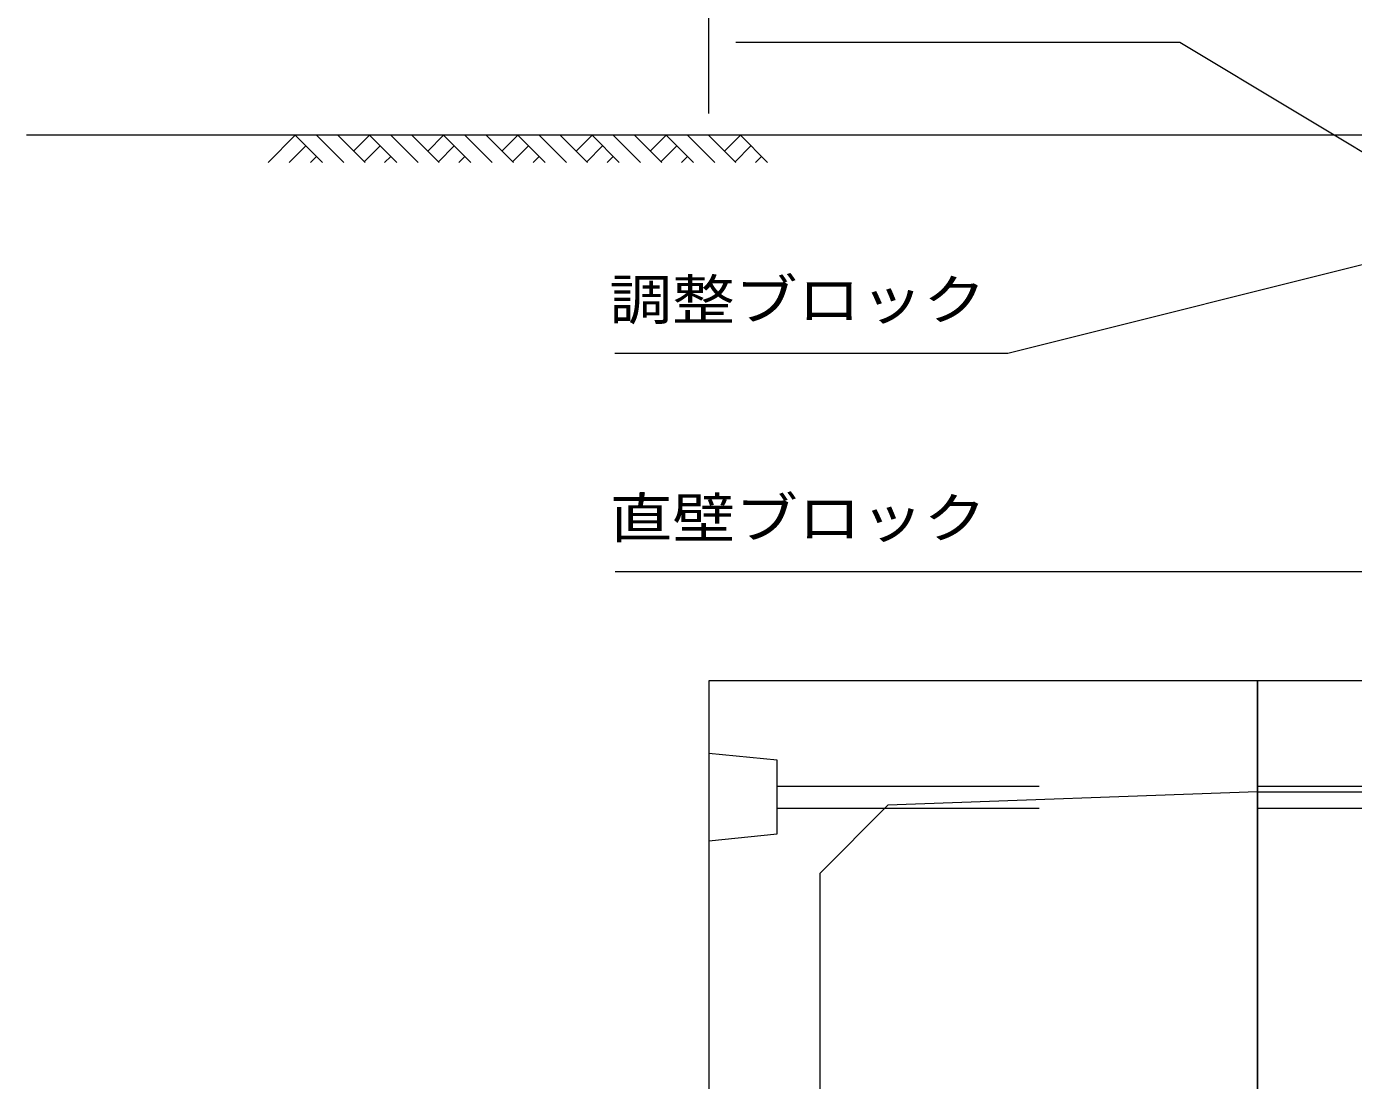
# Model space of a CAD drawing. Units: millimetres at full size; details may follow other scales. Extents: x -112800 to -79200, y 0 to 23760.
# Drawn here: x -93255 to -90824, y 17278 to 19209 of the extents above; entities that cross this region are included whole.
import ezdxf
from ezdxf.enums import TextEntityAlignment as Align

# ---------------------------------------------------------------- set-up
doc = ezdxf.new("R2010")
doc.units = ezdxf.units.MM
doc.header["$LTSCALE"] = 80.0044
doc.linetypes.add('DASHED_SPACED', pattern=[12, 6, -6])
for name, color, linetype, lineweight in [('0_2', 4, 'Continuous', 13), ('寸法', 6, 'Continuous', 13), ('ﾊｯﾁﾝｸﾞ', 4, 'Continuous', 9)]:
    doc.layers.add(name, color=color, linetype=linetype, lineweight=lineweight)
doc.styles.add('ＭＳ ゴシック', font='')
doc.styles.get('ＭＳ ゴシック').set_extended_font_data('MS Gothic')

msp = doc.modelspace()

# ---------------------------------------------------------------- linework, layer by layer
at = {"layer": '0_2'}
msp.add_line((-83210, 19010), (-93255, 19010), dxfattribs=at)
at = {"layer": '0_2', "linetype": 'DASHED_SPACED'}
for p, q in [((-91880, 17817), (-91000, 17817)), ((-91000, 17817), (-89455, 17817)), ((-91880, 17777), (-91000, 17777)), ((-91000, 17777), (-89455, 17777))]:
    msp.add_line(p, q, dxfattribs=at)
at = {"layer": '0_2', "color": 3}
msp.add_line((-91000, 17807), (-89455, 17807), dxfattribs=at)
for points in [[(-91000, 18010), (-92005, 18010), (-92005, 15554), (-91000, 15554)], [(-91000, 15554), (-89455, 15554), (-89455, 18010), (-91000, 18010)]]:
    msp.add_lwpolyline(points, close=True, dxfattribs=at)
at = {"layer": '0_2', "linetype": 'DASHED_SPACED'}
msp.add_lwpolyline([(-92005, 17717), (-91880, 17729.5), (-91880, 17864.5), (-92005, 17877)], close=True, dxfattribs=at)
at = {"layer": '0_2', "color": 3}
msp.add_lwpolyline([(-91000, 17807), (-91677, 17782), (-91802, 17657), (-91802, 15907), (-91677, 15782), (-91000, 15757)], dxfattribs=at)
at = {"layer": '寸法'}
msp.add_line((-92005, 19050), (-92005, 19750), dxfattribs=at)
for points in [[(-90642.5, 18880), (-90711.1, 18921.16), (-91142.5, 19180), (-91955.83, 19180)], [(-90657.5, 18810), (-90735.11, 18790.6), (-91457.5, 18610), (-92177.5, 18610)], [(-90687.5, 18210), (-90767.5, 18210), (-91456.83, 18210), (-92176.83, 18210)]]:
    msp.add_lwpolyline(points, dxfattribs=at)
at = {"layer": 'ﾊｯﾁﾝｸﾞ'}
for p, q in [((-92812.65, 18960), (-92762.65, 19010)), ((-92762.65, 19010), (-92712.65, 18960)), ((-92723.76, 19010), (-92673.76, 18960)), ((-92684.87, 19010), (-92634.87, 18960)), ((-92655.82, 18980.95), (-92626.76, 19010)), ((-92626.76, 19010), (-92576.76, 18960)), ((-92587.87, 19010), (-92537.87, 18960)), ((-92548.98, 19010), (-92498.98, 18960)), ((-92519.93, 18980.95), (-92490.88, 19010)), ((-92490.88, 19010), (-92440.88, 18960)), ((-92451.99, 19010), (-92401.99, 18960)), ((-92413.1, 19010), (-92363.1, 18960)), ((-92384.05, 18980.95), (-92355, 19010)), ((-92355, 19010), (-92305, 18960)), ((-92316.11, 19010), (-92266.11, 18960)), ((-92277.22, 19010), (-92227.22, 18960)), ((-92248.17, 18980.95), (-92219.12, 19010)), ((-92219.12, 19010), (-92169.12, 18960)), ((-92180.23, 19010), (-92130.23, 18960)), ((-92141.34, 19010), (-92091.34, 18960)), ((-92112.29, 18980.95), (-92083.24, 19010)), ((-92083.24, 19010), (-92033.24, 18960)), ((-92044.35, 19010), (-91994.35, 18960)), ((-92005.46, 19010), (-91955.46, 18960)), ((-91976.41, 18980.95), (-91947.35, 19010)), ((-91947.35, 19010), (-91897.35, 18960)), ((-92773.76, 18960), (-92743.2, 18990.56)), ((-92636.37, 18961.5), (-92607.32, 18990.56)), ((-92500.49, 18961.5), (-92471.44, 18990.56)), ((-92364.61, 18961.5), (-92335.56, 18990.56)), ((-92228.72, 18961.5), (-92199.67, 18990.56)), ((-92092.84, 18961.5), (-92063.79, 18990.56)), ((-91956.96, 18961.5), (-91927.91, 18990.56)), ((-92734.87, 18960), (-92723.76, 18971.11)), ((-92598.98, 18960), (-92587.87, 18971.11)), ((-92463.1, 18960), (-92451.99, 18971.11)), ((-92327.22, 18960), (-92316.11, 18971.11)), ((-92191.34, 18960), (-92180.23, 18971.11)), ((-92055.46, 18960), (-92044.35, 18971.11)), ((-91919.57, 18960), (-91908.46, 18971.11))]:
    msp.add_line(p, q, dxfattribs=at)

# ---------------------------------------------------------------- texts
at = {"layer": '寸法', "style": 'ＭＳ ゴシック', "width": 1.15}
for s, p in [('調整ブロック', (-91497.5, 18650)), ('直壁ブロック', (-91496.83, 18250))]:
    msp.add_text(s, height=73.31, dxfattribs=at).set_placement(p, align=Align.BOTTOM_RIGHT)

doc.saveas('drawing.dxf')
